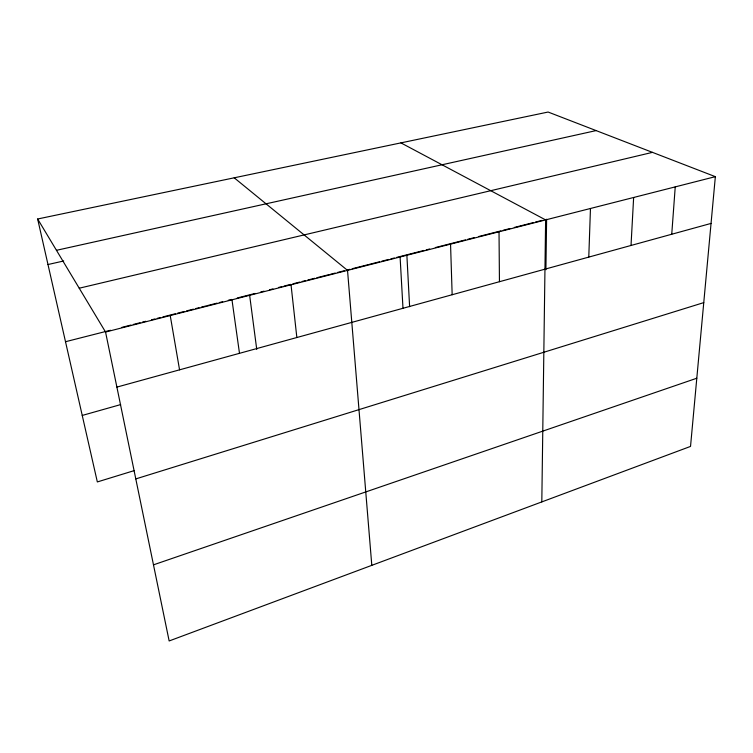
<?xml version="1.0" encoding="UTF-8"?>
<svg xmlns="http://www.w3.org/2000/svg" width="753" height="753" viewBox="0 0 753 753"><rect width="100%" height="100%" fill="white"/><g stroke="black" fill="none" stroke-linecap="round" stroke-linejoin="round"><path stroke-width="1.13" d="M541.812 501.912L545.624 219.914L400.916 142.882M545.906 269.725L546.612 219.227M588.78 257.102L590.465 208.487M631.014 245.469L633.64 197.484M671.742 234.239L675.234 186.885M715.35 176.663L690.529 446.416L169.152 640.963L105.552 332.035L37.65 218.991L548.109 112.037L715.35 176.663L105.552 332.035M153.48 564.844L696.798 378.232M135.794 478.908L703.763 302.621M134.053 470.663L97.335 481.939L37.65 218.991M82.246 415.44L120.659 404.596M116.894 387.098L711.048 223.415M65.511 341.721L110.493 330.266M121.854 327.376L130.975 325.051M133.253 324.468L140.096 322.726M142.373 322.143L145.79 321.277M151.494 319.827L154.92 318.952M157.198 318.368L160.615 317.502M162.874 316.928L175.308 313.756M177.576 313.182L184.353 311.46M186.612 310.885L193.399 309.154M195.658 308.579L199.046 307.713M201.305 307.139L205.833 305.991M206.953 305.709L217.052 303.13M219.292 302.565L222.662 301.708M228.272 300.278L231.632 299.421M237.242 297.99L249.582 294.847L256.745 349.383M250.693 294.564L255.145 293.435M260.698 292.023L264.039 291.166M269.593 289.754L272.934 288.907M278.488 287.486L281.829 286.639M284.05 286.074L290.724 284.38M293.002 283.796L299.835 282.055M302.113 281.471L305.539 280.605M307.817 280.022L314.65 278.281M316.928 277.706L329.466 274.516M330.605 274.224L335.16 273.066M337.438 272.482L344.262 270.741M346.54 270.167L349.957 269.292M352.235 268.717L368.161 264.661M369.299 264.369L379.54 261.762M381.818 261.178L388.652 259.446M390.92 258.863L394.337 257.997M396.615 257.413L406.855 254.806L409.613 306.687M407.994 254.514L423.948 250.457M426.226 249.874L429.643 249.008M435.338 247.558L442.18 245.817M443.319 245.525L465.448 239.887M467.669 239.322L474.305 237.637M478.739 236.508L500.943 230.851M503.155 230.286L509.819 228.592M514.271 227.462L533.228 222.634M535.458 222.069L542.151 220.365M79.234 288.211L652.465 152.37M47.985 264.529L63.704 260.98M56.466 250.307L596.112 130.589M234.211 177.812L347.528 270.383L371.803 565.343M170.225 315.554L179.562 369.836M231.98 299.826L239.492 353.326M291.025 284.775L296.851 337.523M400.097 256.989L402.987 308.288M450.548 244.132L452.158 294.734M499.023 231.783L499.446 281.707"/></g></svg>
